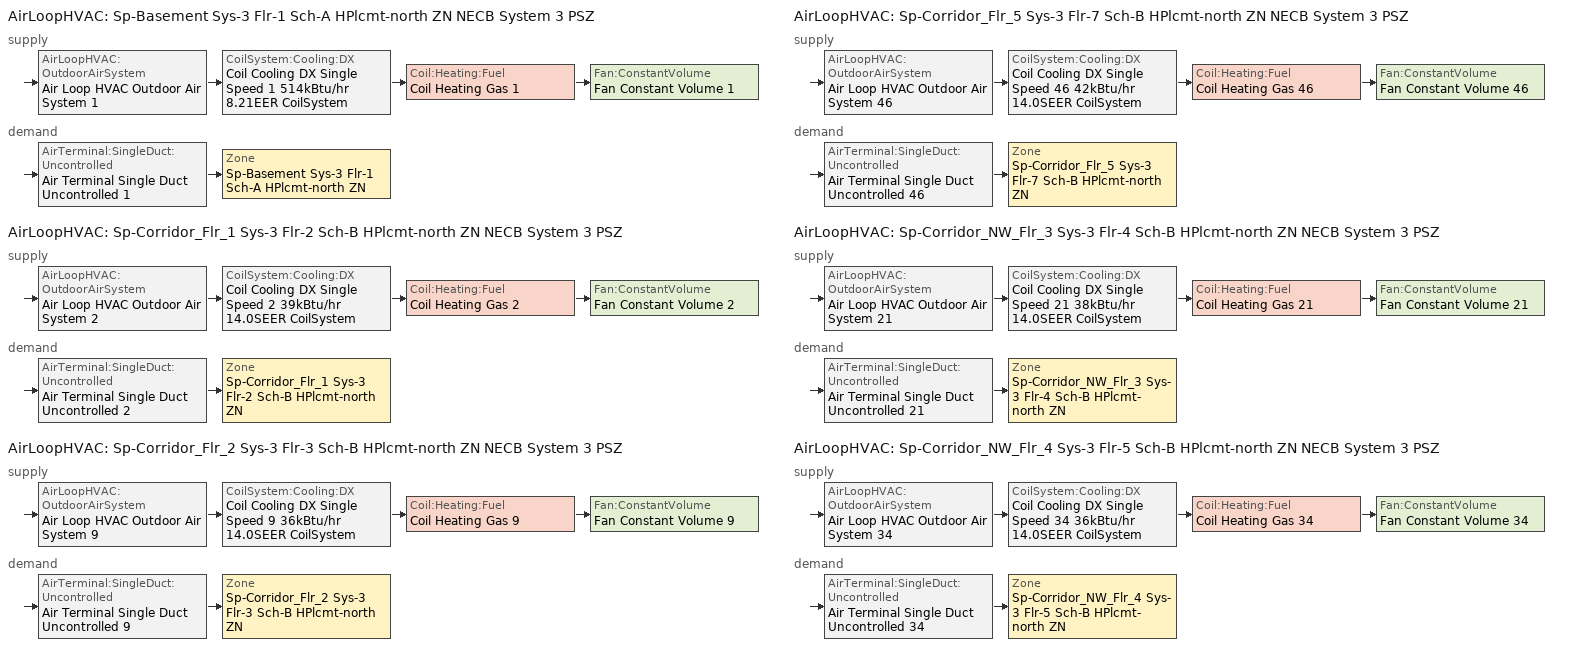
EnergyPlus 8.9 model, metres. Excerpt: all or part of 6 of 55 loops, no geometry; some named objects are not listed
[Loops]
AirLoopHVAC 'Sp-Basement Sys-3 Flr-1 Sch-A HPlcmt-north ZN NECB System 3 PSZ'
 supply: AirLoopHVAC:OutdoorAirSystem 'Air Loop HVAC Outdoor Air System 1' > CoilSystem:Cooling:DX 'Coil Cooling DX Single Speed 1 514kBtu/hr 8.21EER CoilSystem' > Coil:Heating:Fuel 'Coil Heating Gas 1' > Fan:ConstantVolume 'Fan Constant Volume 1'
 demand: AirTerminal:SingleDuct:Uncontrolled 'Air Terminal Single Duct Uncontrolled 1' > Zone 'Sp-Basement Sys-3 Flr-1 Sch-A HPlcmt-north ZN'
AirLoopHVAC 'Sp-Corridor_Flr_1 Sys-3 Flr-2 Sch-B HPlcmt-north ZN NECB System 3 PSZ'
 supply: AirLoopHVAC:OutdoorAirSystem 'Air Loop HVAC Outdoor Air System 2' > CoilSystem:Cooling:DX 'Coil Cooling DX Single Speed 2 39kBtu/hr 14.0SEER CoilSystem' > Coil:Heating:Fuel 'Coil Heating Gas 2' > Fan:ConstantVolume 'Fan Constant Volume 2'
 demand: AirTerminal:SingleDuct:Uncontrolled 'Air Terminal Single Duct Uncontrolled 2' > Zone 'Sp-Corridor_Flr_1 Sys-3 Flr-2 Sch-B HPlcmt-north ZN'
AirLoopHVAC 'Sp-Corridor_Flr_2 Sys-3 Flr-3 Sch-B HPlcmt-north ZN NECB System 3 PSZ'
 supply: AirLoopHVAC:OutdoorAirSystem 'Air Loop HVAC Outdoor Air System 9' > CoilSystem:Cooling:DX 'Coil Cooling DX Single Speed 9 36kBtu/hr 14.0SEER CoilSystem' > Coil:Heating:Fuel 'Coil Heating Gas 9' > Fan:ConstantVolume 'Fan Constant Volume 9'
 demand: AirTerminal:SingleDuct:Uncontrolled 'Air Terminal Single Duct Uncontrolled 9' > Zone 'Sp-Corridor_Flr_2 Sys-3 Flr-3 Sch-B HPlcmt-north ZN'
AirLoopHVAC 'Sp-Corridor_Flr_5 Sys-3 Flr-7 Sch-B HPlcmt-north ZN NECB System 3 PSZ'
 supply: AirLoopHVAC:OutdoorAirSystem 'Air Loop HVAC Outdoor Air System 46' > CoilSystem:Cooling:DX 'Coil Cooling DX Single Speed 46 42kBtu/hr 14.0SEER CoilSystem' > Coil:Heating:Fuel 'Coil Heating Gas 46' > Fan:ConstantVolume 'Fan Constant Volume 46'
 demand: AirTerminal:SingleDuct:Uncontrolled 'Air Terminal Single Duct Uncontrolled 46' > Zone 'Sp-Corridor_Flr_5 Sys-3 Flr-7 Sch-B HPlcmt-north ZN'
AirLoopHVAC 'Sp-Corridor_NW_Flr_3 Sys-3 Flr-4 Sch-B HPlcmt-north ZN NECB System 3 PSZ'
 supply: AirLoopHVAC:OutdoorAirSystem 'Air Loop HVAC Outdoor Air System 21' > CoilSystem:Cooling:DX 'Coil Cooling DX Single Speed 21 38kBtu/hr 14.0SEER CoilSystem' > Coil:Heating:Fuel 'Coil Heating Gas 21' > Fan:ConstantVolume 'Fan Constant Volume 21'
 demand: AirTerminal:SingleDuct:Uncontrolled 'Air Terminal Single Duct Uncontrolled 21' > Zone 'Sp-Corridor_NW_Flr_3 Sys-3 Flr-4 Sch-B HPlcmt-north ZN'
AirLoopHVAC 'Sp-Corridor_NW_Flr_4 Sys-3 Flr-5 Sch-B HPlcmt-north ZN NECB System 3 PSZ'
 supply: AirLoopHVAC:OutdoorAirSystem 'Air Loop HVAC Outdoor Air System 34' > CoilSystem:Cooling:DX 'Coil Cooling DX Single Speed 34 36kBtu/hr 14.0SEER CoilSystem' > Coil:Heating:Fuel 'Coil Heating Gas 34' > Fan:ConstantVolume 'Fan Constant Volume 34'
 demand: AirTerminal:SingleDuct:Uncontrolled 'Air Terminal Single Duct Uncontrolled 34' > Zone 'Sp-Corridor_NW_Flr_4 Sys-3 Flr-5 Sch-B HPlcmt-north ZN'
[ZoneControl:Thermostat] Control Object Type 1=ThermostatSetpoint:DualSetpoint
Name | Zone or ZoneList | Control Type Schedule | Control Name 1
Sp-Basement Sys-3 Flr-1 Sch-A HPlcmt-north ZN Thermostat | Sp-Basement Sys-3 Flr-1 Sch-A HPlcmt-north ZN | Sp-Basement Sys-3 Flr-1 Sch-A HPlcmt-north ZN Thermostat Schedule | Space Function Laboratory - other Thermostat 4
Sp-Corridor_Flr_1 Sys-3 Flr-2 Sch-B HPlcmt-north ZN Thermostat | Sp-Corridor_Flr_1 Sys-3 Flr-2 Sch-B HPlcmt-north ZN | Sp-Corridor_Flr_1 Sys-3 Flr-2 Sch-B HPlcmt-north ZN Thermostat Schedule | Space Function Corridor/Transition area - hospital-sch-B Thermostat 8
Sp-Corridor_Flr_2 Sys-3 Flr-3 Sch-B HPlcmt-north ZN Thermostat | Sp-Corridor_Flr_2 Sys-3 Flr-3 Sch-B HPlcmt-north ZN | Sp-Corridor_Flr_2 Sys-3 Flr-3 Sch-B HPlcmt-north ZN Thermostat Schedule | Space Function Corridor/Transition area - hospital-sch-B Thermostat 9
Sp-Corridor_Flr_5 Sys-3 Flr-7 Sch-B HPlcmt-north ZN Thermostat | Sp-Corridor_Flr_5 Sys-3 Flr-7 Sch-B HPlcmt-north ZN | Sp-Corridor_Flr_5 Sys-3 Flr-7 Sch-B HPlcmt-north ZN Thermostat Schedule | Space Function Corridor/Transition area - hospital-sch-B Thermostat 14
Sp-Corridor_NW_Flr_3 Sys-3 Flr-4 Sch-B HPlcmt-north ZN Thermostat | Sp-Corridor_NW_Flr_3 Sys-3 Flr-4 Sch-B HPlcmt-north ZN | Sp-Corridor_NW_Flr_3 Sys-3 Flr-4 Sch-B HPlcmt-north ZN Thermostat Schedule | Space Function Corridor/Transition area - hospital-sch-B Thermostat 10
Sp-Corridor_NW_Flr_4 Sys-3 Flr-5 Sch-B HPlcmt-north ZN Thermostat | Sp-Corridor_NW_Flr_4 Sys-3 Flr-5 Sch-B HPlcmt-north ZN | Sp-Corridor_NW_Flr_4 Sys-3 Flr-5 Sch-B HPlcmt-north ZN Thermostat Schedule | Space Function Corridor/Transition area - hospital-sch-B Thermostat 12
[ThermostatSetpoint:DualSetpoint]
Name | Heating Setpoint Temperature Schedule | Cooling Setpoint Temperature Schedule
Space Function Laboratory - other Thermostat 4 | NECB-A-Thermostat Setpoint-Heating | NECB-A-Thermostat Setpoint-Cooling
Space Function Corridor/Transition area - hospital-sch-B Thermostat 8; Space Function Corridor/Transition area - hospital-sch-B Thermostat 9; Space Function Corridor/Transition area - hospital-sch-B Thermostat 14; Space Function Corridor/Transition area - hospital-sch-B Thermostat 10; Space Function Corridor/Transition area - hospital-sch-B Thermostat 12 | NECB-B-Thermostat Setpoint-Heating | NECB-B-Thermostat Setpoint-Cooling
[AirTerminal:SingleDuct:Uncontrolled] Availability Schedule=Always On Discrete; Maximum Air Flow Rate {m3/s}=AutoSize
Air Terminal Single Duct Uncontrolled 1; Air Terminal Single Duct Uncontrolled 2; Air Terminal Single Duct Uncontrolled 9; Air Terminal Single Duct Uncontrolled 46; Air Terminal Single Duct Uncontrolled 21; Air Terminal Single Duct Uncontrolled 34
[Zone equipment]
Sp-Basement Sys-3 Flr-1 Sch-A HPlcmt-north ZN: Air Terminal Single Duct Uncontrolled 1, Zone HVAC Baseboard Convective Water 1
Sp-Corridor_Flr_1 Sys-3 Flr-2 Sch-B HPlcmt-north ZN: Air Terminal Single Duct Uncontrolled 2, Zone HVAC Baseboard Convective Water 2
Sp-Corridor_Flr_2 Sys-3 Flr-3 Sch-B HPlcmt-north ZN: Air Terminal Single Duct Uncontrolled 9, Zone HVAC Baseboard Convective Water 9
Sp-Corridor_Flr_5 Sys-3 Flr-7 Sch-B HPlcmt-north ZN: Air Terminal Single Duct Uncontrolled 46, Zone HVAC Baseboard Convective Water 46
Sp-Corridor_NW_Flr_3 Sys-3 Flr-4 Sch-B HPlcmt-north ZN: Air Terminal Single Duct Uncontrolled 21, Zone HVAC Baseboard Convective Water 21
Sp-Corridor_NW_Flr_4 Sys-3 Flr-5 Sch-B HPlcmt-north ZN: Air Terminal Single Duct Uncontrolled 34, Zone HVAC Baseboard Convective Water 34
[Sizing:Zone] Zone Cooling Design Supply Air Temperature Input Method=SupplyAirTemperature; Zone Cooling Design Supply Air Temperature {C}=13; Zone Cooling Design Supply Air Temperature Difference {deltaC}=11.11; Zone Heating Design Supply Air Temperature Input Method=SupplyAirTemperature; Zone Heating Design Supply Air Temperature {C}=43; Zone Heating Design Supply Air Temperature Difference {deltaC}=11.11; Zone Cooling Design Supply Air Humidity Ratio {kgWater/kgDryAir}=0.0085; Zone Heating Design Supply Air Humidity Ratio {kgWater/kgDryAir}=0.008; Zone Heating Sizing Factor=1.3; Zone Cooling Sizing Factor=1.1; Cooling Design Air Flow Method=DesignDay; Cooling Design Air Flow Rate {m3/s}=0; Cooling Minimum Air Flow per Zone Floor Area {m3/s-m2}=0.000762; Cooling Minimum Air Flow {m3/s}=0; Cooling Minimum Air Flow Fraction=0; Heating Design Air Flow Method=DesignDay; Heating Design Air Flow Rate {m3/s}=0; Heating Maximum Air Flow per Zone Floor Area {m3/s-m2}=0.002032; Heating Maximum Air Flow {m3/s}=0.141576; Heating Maximum Air Flow Fraction=0.3; Account for Dedicated Outdoor Air System=No
Name | Design Specification Outdoor Air Object | Design Specification Zone Air Distribution Object
Sp-Basement Sys-3 Flr-1 Sch-A HPlcmt-north ZN | Space Function Laboratory - other Ventilation | Sp-Basement Sys-3 Flr-1 Sch-A HPlcmt-north ZN Design Spec Zone Air Dist
Sp-Corridor_Flr_1 Sys-3 Flr-2 Sch-B HPlcmt-north ZN | Space Function Corridor/Transition area - hospital-sch-B Ventilation | Sp-Corridor_Flr_1 Sys-3 Flr-2 Sch-B HPlcmt-north ZN Design Spec Zone Air Dist
Sp-Corridor_Flr_2 Sys-3 Flr-3 Sch-B HPlcmt-north ZN | Space Function Corridor/Transition area - hospital-sch-B Ventilation | Sp-Corridor_Flr_2 Sys-3 Flr-3 Sch-B HPlcmt-north ZN Design Spec Zone Air Dist
Sp-Corridor_Flr_5 Sys-3 Flr-7 Sch-B HPlcmt-north ZN | Space Function Corridor/Transition area - hospital-sch-B Ventilation | Sp-Corridor_Flr_5 Sys-3 Flr-7 Sch-B HPlcmt-north ZN Design Spec Zone Air Dist
Sp-Corridor_NW_Flr_3 Sys-3 Flr-4 Sch-B HPlcmt-north ZN | Space Function Corridor/Transition area - hospital-sch-B Ventilation | Sp-Corridor_NW_Flr_3 Sys-3 Flr-4 Sch-B HPlcmt-north ZN Design Spec Zone Air Dist
Sp-Corridor_NW_Flr_4 Sys-3 Flr-5 Sch-B HPlcmt-north ZN | Space Function Corridor/Transition area - hospital-sch-B Ventilation | Sp-Corridor_NW_Flr_4 Sys-3 Flr-5 Sch-B HPlcmt-north ZN Design Spec Zone Air Dist
[DesignSpecification:ZoneAirDistribution] Zone Air Distribution Effectiveness in Cooling Mode=1; Zone Air Distribution Effectiveness in Heating Mode=1
Sp-Basement Sys-3 Flr-1 Sch-A HPlcmt-north ZN Design Spec Zone Air Dist; Sp-Corridor_Flr_1 Sys-3 Flr-2 Sch-B HPlcmt-north ZN Design Spec Zone Air Dist; Sp-Corridor_Flr_2 Sys-3 Flr-3 Sch-B HPlcmt-north ZN Design Spec Zone Air Dist; Sp-Corridor_Flr_5 Sys-3 Flr-7 Sch-B HPlcmt-north ZN Design Spec Zone Air Dist; Sp-Corridor_NW_Flr_3 Sys-3 Flr-4 Sch-B HPlcmt-north ZN Design Spec Zone Air Dist; Sp-Corridor_NW_Flr_4 Sys-3 Flr-5 Sch-B HPlcmt-north ZN Design Spec Zone Air Dist
[Controller:MechanicalVentilation] Demand Controlled Ventilation=No; System Outdoor Air Method=ZoneSum
Name | Availability Schedule | Zone Name 1 | Design Specification Outdoor Air Object Name 1 | Design Specification Zone Air Distribution Object Name 1
Controller Mechanical Ventilation 1 | Sp-Basement Sys-3 Flr-1 Sch-A HPlcmt-north ZN NECB System 3 PSZ Occ Sch | Sp-Basement Sys-3 Flr-1 Sch-A HPlcmt-north ZN | Space Function Laboratory - other Ventilation | Sp-Basement Sys-3 Flr-1 Sch-A HPlcmt-north ZN Design Spec Zone Air Dist
Controller Mechanical Ventilation 2 | Sp-Corridor_Flr_1 Sys-3 Flr-2 Sch-B HPlcmt-north ZN NECB System 3 PSZ Occ Sch | Sp-Corridor_Flr_1 Sys-3 Flr-2 Sch-B HPlcmt-north ZN | Space Function Corridor/Transition area - hospital-sch-B Ventilation | Sp-Corridor_Flr_1 Sys-3 Flr-2 Sch-B HPlcmt-north ZN Design Spec Zone Air Dist
Controller Mechanical Ventilation 9 | Sp-Corridor_Flr_2 Sys-3 Flr-3 Sch-B HPlcmt-north ZN NECB System 3 PSZ Occ Sch | Sp-Corridor_Flr_2 Sys-3 Flr-3 Sch-B HPlcmt-north ZN | Space Function Corridor/Transition area - hospital-sch-B Ventilation | Sp-Corridor_Flr_2 Sys-3 Flr-3 Sch-B HPlcmt-north ZN Design Spec Zone Air Dist
Controller Mechanical Ventilation 46 | Sp-Corridor_Flr_5 Sys-3 Flr-7 Sch-B HPlcmt-north ZN NECB System 3 PSZ Occ Sch | Sp-Corridor_Flr_5 Sys-3 Flr-7 Sch-B HPlcmt-north ZN | Space Function Corridor/Transition area - hospital-sch-B Ventilation | Sp-Corridor_Flr_5 Sys-3 Flr-7 Sch-B HPlcmt-north ZN Design Spec Zone Air Dist
Controller Mechanical Ventilation 21 | Sp-Corridor_NW_Flr_3 Sys-3 Flr-4 Sch-B HPlcmt-north ZN NECB System 3 PSZ Occ Sch | Sp-Corridor_NW_Flr_3 Sys-3 Flr-4 Sch-B HPlcmt-north ZN | Space Function Corridor/Transition area - hospital-sch-B Ventilation | Sp-Corridor_NW_Flr_3 Sys-3 Flr-4 Sch-B HPlcmt-north ZN Design Spec Zone Air Dist
Controller Mechanical Ventilation 34 | Sp-Corridor_NW_Flr_4 Sys-3 Flr-5 Sch-B HPlcmt-north ZN NECB System 3 PSZ Occ Sch | Sp-Corridor_NW_Flr_4 Sys-3 Flr-5 Sch-B HPlcmt-north ZN | Space Function Corridor/Transition area - hospital-sch-B Ventilation | Sp-Corridor_NW_Flr_4 Sys-3 Flr-5 Sch-B HPlcmt-north ZN Design Spec Zone Air Dist
[DesignSpecification:OutdoorAir] Outdoor Air Method=Sum; Outdoor Air Flow per Person {m3/s-person}=0; Outdoor Air Flow per Zone {m3/s}=0; Outdoor Air Flow Air Changes per Hour {1/hr}=0
Name | Outdoor Air Flow per Zone Floor Area {m3/s-m2}
Space Function Laboratory - other Ventilation | 0.0021844
Space Function Corridor/Transition area - hospital-sch-B Ventilation | 0.0003048
[AirLoopHVAC] Design Supply Air Flow Rate {m3/s}=AutoSize
Sp-Basement Sys-3 Flr-1 Sch-A HPlcmt-north ZN NECB System 3 PSZ; Sp-Corridor_Flr_1 Sys-3 Flr-2 Sch-B HPlcmt-north ZN NECB System 3 PSZ; Sp-Corridor_Flr_2 Sys-3 Flr-3 Sch-B HPlcmt-north ZN NECB System 3 PSZ; Sp-Corridor_Flr_5 Sys-3 Flr-7 Sch-B HPlcmt-north ZN NECB System 3 PSZ; Sp-Corridor_NW_Flr_3 Sys-3 Flr-4 Sch-B HPlcmt-north ZN NECB System 3 PSZ; Sp-Corridor_NW_Flr_4 Sys-3 Flr-5 Sch-B HPlcmt-north ZN NECB System 3 PSZ
[Sizing:System] Type of Load to Size On=Sensible; Design Outdoor Air Flow Rate {m3/s}=Autosize; Central Heating Maximum System Air Flow Ratio=1; Preheat Design Temperature {C}=7; Preheat Design Humidity Ratio {kgWater/kgDryAir}=0.008; Precool Design Temperature {C}=13; Precool Design Humidity Ratio {kgWater/kgDryAir}=0.008; Central Cooling Design Supply Air Temperature {C}=13; Central Heating Design Supply Air Temperature {C}=43; Type of Zone Sum to Use=NonCoincident; 100% Outdoor Air in Cooling=No; 100% Outdoor Air in Heating=No; Central Cooling Design Supply Air Humidity Ratio {kgWater/kgDryAir}=0.0085; Central Heating Design Supply Air Humidity Ratio {kgWater/kgDryAir}=0.008; Cooling Supply Air Flow Rate Method=DesignDay; Cooling Supply Air Flow Rate {m3/s}=0; Cooling Supply Air Flow Rate Per Floor Area {m3/s-m2}=0.00996765; Cooling Fraction of Autosized Cooling Supply Air Flow Rate=1; Cooling Supply Air Flow Rate Per Unit Cooling Capacity {m3/s-W}=3.94755e-05; Heating Supply Air Flow Rate Method=DesignDay; Heating Supply Air Flow Rate {m3/s}=0; Heating Supply Air Flow Rate Per Floor Area {m3/s-m2}=0.00996765; Heating Fraction of Autosized Heating Supply Air Flow Rate=1; Heating Fraction of Autosized Cooling Supply Air Flow Rate=1; Heating Supply Air Flow Rate Per Unit Heating Capacity {m3/s-W}=3.15882e-05; System Outdoor Air Method=ZoneSum; Zone Maximum Outdoor Air Fraction=1; Cooling Design Capacity Method=CoolingDesignCapacity; Cooling Design Capacity {W}=Autosize; Cooling Design Capacity Per Floor Area {W/m2}=234.7; Fraction of Autosized Cooling Design Capacity=1; Heating Design Capacity Method=HeatingDesignCapacity; Heating Design Capacity {W}=Autosize; Heating Design Capacity Per Floor Area {W/m2}=157; Fraction of Autosized Heating Design Capacity=1; Central Cooling Capacity Control Method=OnOff
Sp-Basement Sys-3 Flr-1 Sch-A HPlcmt-north ZN NECB System 3 PSZ; Sp-Corridor_Flr_1 Sys-3 Flr-2 Sch-B HPlcmt-north ZN NECB System 3 PSZ; Sp-Corridor_Flr_2 Sys-3 Flr-3 Sch-B HPlcmt-north ZN NECB System 3 PSZ; Sp-Corridor_Flr_5 Sys-3 Flr-7 Sch-B HPlcmt-north ZN NECB System 3 PSZ; Sp-Corridor_NW_Flr_3 Sys-3 Flr-4 Sch-B HPlcmt-north ZN NECB System 3 PSZ; Sp-Corridor_NW_Flr_4 Sys-3 Flr-5 Sch-B HPlcmt-north ZN NECB System 3 PSZ
[Controller:OutdoorAir] Minimum Outdoor Air Flow Rate {m3/s}=Autosize; Maximum Outdoor Air Flow Rate {m3/s}=Autosize; Economizer Control Action Type=ModulateFlow; Lockout Type=NoLockout; Minimum Limit Type=FixedMinimum; High Humidity Control=No; Control High Indoor Humidity Based on Outdoor Humidity Ratio=Yes
Name | Economizer Control Type | Minimum Outdoor Air Schedule | Mechanical Ventilation Controller | Heat Recovery Bypass Control Type | Economizer Maximum Limit Dry-Bulb Temperature {C} | Economizer Maximum Limit Enthalpy {J/kg} | Economizer Minimum Limit Dry-Bulb Temperature {C}
Controller Outdoor Air 1 | DifferentialEnthalpy | Sp-Basement Sys-3 Flr-1 Sch-A HPlcmt-north ZN NECB System 3 PSZ Occ Sch | Controller Mechanical Ventilation 1 | BypassWhenOAFlowGreaterThanMinimum
Controller Outdoor Air 2 | NoEconomizer | Sp-Corridor_Flr_1 Sys-3 Flr-2 Sch-B HPlcmt-north ZN NECB System 3 PSZ Occ Sch | Controller Mechanical Ventilation 2 | BypassWhenWithinEconomizerLimits | 28 | 64000 | -100
Controller Outdoor Air 9 | NoEconomizer | Sp-Corridor_Flr_2 Sys-3 Flr-3 Sch-B HPlcmt-north ZN NECB System 3 PSZ Occ Sch | Controller Mechanical Ventilation 9 | BypassWhenWithinEconomizerLimits | 28 | 64000 | -100
Controller Outdoor Air 46 | NoEconomizer | Sp-Corridor_Flr_5 Sys-3 Flr-7 Sch-B HPlcmt-north ZN NECB System 3 PSZ Occ Sch | Controller Mechanical Ventilation 46 | BypassWhenWithinEconomizerLimits | 28 | 64000 | -100
Controller Outdoor Air 21 | NoEconomizer | Sp-Corridor_NW_Flr_3 Sys-3 Flr-4 Sch-B HPlcmt-north ZN NECB System 3 PSZ Occ Sch | Controller Mechanical Ventilation 21 | BypassWhenWithinEconomizerLimits | 28 | 64000 | -100
Controller Outdoor Air 34 | NoEconomizer | Sp-Corridor_NW_Flr_4 Sys-3 Flr-5 Sch-B HPlcmt-north ZN NECB System 3 PSZ Occ Sch | Controller Mechanical Ventilation 34 | BypassWhenWithinEconomizerLimits | 28 | 64000 | -100
[HeatExchanger:AirToAir:SensibleAndLatent]
Sp-Basement Sys-3 Flr-1 Sch-A HPlcmt-north ZN NECB System 3 PSZ ERV: Availability Schedule=Always On Discrete; Nominal Supply Air Flow Rate {m3/s}=Autosize; Sensible Effectiveness at 100% Heating Air Flow=0.5; Latent Effectiveness at 100% Heating Air Flow=0.5; Sensible Effectiveness at 75% Heating Air Flow=0.5; Latent Effectiveness at 75% Heating Air Flow=0.5; Sensible Effectiveness at 100% Cooling Air Flow=0.5; Latent Effectiveness at 100% Cooling Air Flow=0.5; Sensible Effectiveness at 75% Cooling Air Flow=0.5; Latent Effectiveness at 75% Cooling Air Flow=0.5; Nominal Electric Power {W}=5910.71; Supply Air Outlet Temperature Control=Yes; Heat Exchanger Type=Rotary; Frost Control Type=ExhaustOnly; Threshold Temperature {C}=-23.3; Initial Defrost Time Fraction=0.167; Rate of Defrost Time Fraction Increase {1/K}=1.44; Economizer Lockout=Yes
[SetpointManager:OutdoorAirPretreat]
Setpoint Manager Outdoor Air Pretreat 1: Control Variable=Temperature; Minimum Setpoint Temperature {C}=-99; Maximum Setpoint Temperature {C}=99; Minimum Setpoint Humidity Ratio {kgWater/kgDryAir}=1e-05; Maximum Setpoint Humidity Ratio {kgWater/kgDryAir}=1
[SetpointManager:MixedAir] Control Variable=Temperature
Node 78 OS Default SPM; Node 77 OS Default SPM; Node 76 OS Default SPM; Node 90 OS Default SPM; Node 89 OS Default SPM; Node 88 OS Default SPM; Node 181 OS Default SPM; Node 180 OS Default SPM; Node 179 OS Default SPM; Node 662 OS Default SPM; Node 661 OS Default SPM; Node 660 OS Default SPM; Node 337 OS Default SPM; Node 336 OS Default SPM; Node 335 OS Default SPM; Node 506 OS Default SPM; Node 505 OS Default SPM; Node 504 OS Default SPM
[CoilSystem:Cooling:DX] Availability Schedule=Always On Discrete
Name | Cooling Coil
Coil Cooling DX Single Speed 1 514kBtu/hr 8.21EER CoilSystem | Coil Cooling DX Single Speed 1 514kBtu/hr 8.21EER
Coil Cooling DX Single Speed 2 39kBtu/hr 14.0SEER CoilSystem | Coil Cooling DX Single Speed 2 39kBtu/hr 14.0SEER
Coil Cooling DX Single Speed 9 36kBtu/hr 14.0SEER CoilSystem | Coil Cooling DX Single Speed 9 36kBtu/hr 14.0SEER
Coil Cooling DX Single Speed 46 42kBtu/hr 14.0SEER CoilSystem | Coil Cooling DX Single Speed 46 42kBtu/hr 14.0SEER
Coil Cooling DX Single Speed 21 38kBtu/hr 14.0SEER CoilSystem | Coil Cooling DX Single Speed 21 38kBtu/hr 14.0SEER
Coil Cooling DX Single Speed 34 36kBtu/hr 14.0SEER CoilSystem | Coil Cooling DX Single Speed 34 36kBtu/hr 14.0SEER
[Coil:Cooling:DX:SingleSpeed] Availability Schedule=Always On Discrete; Gross Rated Total Cooling Capacity {W}=Autosize; Gross Rated Sensible Heat Ratio=Autosize; Rated Air Flow Rate {m3/s}=Autosize; Rated Evaporator Fan Power Per Volume Flow Rate {W/(m3/s)}=773.3; Total Cooling Capacity Function of Temperature Curve=DXCOOL-NECB2011-REF-CAPFT; Total Cooling Capacity Function of Flow Fraction Curve=DXCOOL-NECB2011-REF-CAPFFLOW; Energy Input Ratio Function of Temperature Curve=DXCOOL-NECB2011-REF-COOLEIRFT; Energy Input Ratio Function of Flow Fraction Curve=DXCOOL-NECB2011-REF-COOLEIRFFLOW; Part Load Fraction Correlation Curve=DXCOOL-NECB2011-REF-COOLPLFFPLR; Condenser Type=AirCooled; Evaporative Condenser Effectiveness=0; Evaporative Condenser Air Flow Rate {m3/s}=Autosize; Evaporative Condenser Pump Rated Power Consumption {W}=Autosize; Crankcase Heater Capacity {W}=0; Maximum Outdoor Dry-Bulb Temperature for Crankcase Heater Operation {C}=0; Basin Heater Capacity {W/K}=0; Basin Heater Setpoint Temperature {C}=10
Name | Gross Rated Cooling COP {W/W}
Coil Cooling DX Single Speed 1 514kBtu/hr 8.21EER | 3.10599
Coil Cooling DX Single Speed 2 39kBtu/hr 14.0SEER; Coil Cooling DX Single Speed 9 36kBtu/hr 14.0SEER; Coil Cooling DX Single Speed 46 42kBtu/hr 14.0SEER; Coil Cooling DX Single Speed 21 38kBtu/hr 14.0SEER; Coil Cooling DX Single Speed 34 36kBtu/hr 14.0SEER | 3.8248
[Coil:Heating:Fuel] Availability Schedule=Always On Discrete; Fuel Type=NaturalGas; Burner Efficiency=0.8; Nominal Capacity {W}=AutoSize; Parasitic Electric Load {W}=0; Parasitic Fuel Load {W}=0
Coil Heating Gas 1; Coil Heating Gas 2; Coil Heating Gas 9; Coil Heating Gas 46; Coil Heating Gas 21; Coil Heating Gas 34
[Fan:ConstantVolume] Fan Total Efficiency=0.39975; Pressure Rise {Pa}=640; Maximum Flow Rate {m3/s}=AutoSize; Motor Efficiency=0.615; Motor In Airstream Fraction=1
Name | Availability Schedule
Fan Constant Volume 1 | Sp-Basement Sys-3 Flr-1 Sch-A HPlcmt-north ZN NECB System 3 PSZ Occ Sch
Fan Constant Volume 2 | Sp-Corridor_Flr_1 Sys-3 Flr-2 Sch-B HPlcmt-north ZN NECB System 3 PSZ Occ Sch
Fan Constant Volume 9 | Sp-Corridor_Flr_2 Sys-3 Flr-3 Sch-B HPlcmt-north ZN NECB System 3 PSZ Occ Sch
Fan Constant Volume 46 | Sp-Corridor_Flr_5 Sys-3 Flr-7 Sch-B HPlcmt-north ZN NECB System 3 PSZ Occ Sch
Fan Constant Volume 21 | Sp-Corridor_NW_Flr_3 Sys-3 Flr-4 Sch-B HPlcmt-north ZN NECB System 3 PSZ Occ Sch
Fan Constant Volume 34 | Sp-Corridor_NW_Flr_4 Sys-3 Flr-5 Sch-B HPlcmt-north ZN NECB System 3 PSZ Occ Sch
[SetpointManager:SingleZone:Reheat] Control Variable=Temperature; Minimum Supply Air Temperature {C}=13; Maximum Supply Air Temperature {C}=43
Name | Control Zone
Setpoint Manager Single Zone Reheat 1 | Sp-Basement Sys-3 Flr-1 Sch-A HPlcmt-north ZN
Setpoint Manager Single Zone Reheat 2 | Sp-Corridor_Flr_1 Sys-3 Flr-2 Sch-B HPlcmt-north ZN
Setpoint Manager Single Zone Reheat 9 | Sp-Corridor_Flr_2 Sys-3 Flr-3 Sch-B HPlcmt-north ZN
Setpoint Manager Single Zone Reheat 46 | Sp-Corridor_Flr_5 Sys-3 Flr-7 Sch-B HPlcmt-north ZN
Setpoint Manager Single Zone Reheat 21 | Sp-Corridor_NW_Flr_3 Sys-3 Flr-4 Sch-B HPlcmt-north ZN
Setpoint Manager Single Zone Reheat 34 | Sp-Corridor_NW_Flr_4 Sys-3 Flr-5 Sch-B HPlcmt-north ZN
[Schedule:Compact]
Sp-Basement Sys-3 Flr-1 Sch-A HPlcmt-north ZN Thermostat Schedule; Sp-Corridor_Flr_1 Sys-3 Flr-2 Sch-B HPlcmt-north ZN Thermostat Schedule; Sp-Corridor_Flr_2 Sys-3 Flr-3 Sch-B HPlcmt-north ZN Thermostat Schedule; Sp-Corridor_Flr_5 Sys-3 Flr-7 Sch-B HPlcmt-north ZN Thermostat Schedule; Sp-Corridor_NW_Flr_3 Sys-3 Flr-4 Sch-B HPlcmt-north ZN Thermostat Schedule; Sp-Corridor_NW_Flr_4 Sys-3 Flr-5 Sch-B HPlcmt-north ZN Thermostat Schedule: Through: 12/31, For: AllDays, Until: 24:00, 4
[Schedule:Day:Interval]
NECB-A-Thermostat Setpoint-Heating Sun|Hol Day; NECB-A-Thermostat Setpoint-Heating Sat Day: No, 24:00, 18
NECB-A-Thermostat Setpoint-Heating Default|Wkdy Day; NECB-A-Thermostat Setpoint-Heating Default: No, 06:00, 18, 07:00, 20, 21:00, 22, 24:00, 18
NECB-A-Thermostat Setpoint-Cooling Sun|Hol Day; NECB-A-Thermostat Setpoint-Cooling Sat Day: No, 24:00, 35
NECB-A-Thermostat Setpoint-Cooling Default|Wkdy Day; NECB-A-Thermostat Setpoint-Cooling Default: No, 06:00, 35, 21:00, 24, 24:00, 35
Sp-Basement Sys-3 Flr-1 Sch-A HPlcmt-north ZN NECB System 3 PSZ Occ Sch Sunday; Sp-Basement Sys-3 Flr-1 Sch-A HPlcmt-north ZN NECB System 3 PSZ Occ Sch Saturday: No, 24:00, 0
Sp-Basement Sys-3 Flr-1 Sch-A HPlcmt-north ZN NECB System 3 PSZ Occ Sch Monday; Sp-Basement Sys-3 Flr-1 Sch-A HPlcmt-north ZN NECB System 3 PSZ Occ Sch Tuesday; Sp-Basement Sys-3 Flr-1 Sch-A HPlcmt-north ZN NECB System 3 PSZ Occ Sch Wednesday; Sp-Basement Sys-3 Flr-1 Sch-A HPlcmt-north ZN NECB System 3 PSZ Occ Sch Thursday; Sp-Basement Sys-3 Flr-1 Sch-A HPlcmt-north ZN NECB System 3 PSZ Occ Sch Friday: No, 08:00, 0, 19:00, 1, 24:00, 0
Sp-Basement Sys-3 Flr-1 Sch-A HPlcmt-north ZN NECB System 3 PSZ Occ Sch Default; Sp-Basement Sys-3 Flr-1 Sch-A HPlcmt-north ZN NECB System 3 PSZ Occ Sch Summer Design Day; Sp-Basement Sys-3 Flr-1 Sch-A HPlcmt-north ZN NECB System 3 PSZ Occ Sch Winter Design Day; Sp-Corridor_Flr_1 Sys-3 Flr-2 Sch-B HPlcmt-north ZN NECB System 3 PSZ Occ Sch Default; Sp-Corridor_Flr_1 Sys-3 Flr-2 Sch-B HPlcmt-north ZN NECB System 3 PSZ Occ Sch Summer Design Day; Sp-Corridor_Flr_1 Sys-3 Flr-2 Sch-B HPlcmt-north ZN NECB System 3 PSZ Occ Sch Winter Design Day; Sp-Corridor_Flr_2 Sys-3 Flr-3 Sch-B HPlcmt-north ZN NECB System 3 PSZ Occ Sch Default; Sp-Corridor_Flr_2 Sys-3 Flr-3 Sch-B HPlcmt-north ZN NECB System 3 PSZ Occ Sch Summer Design Day; Sp-Corridor_Flr_2 Sys-3 Flr-3 Sch-B HPlcmt-north ZN NECB System 3 PSZ Occ Sch Winter Design Day; Sp-Corridor_Flr_5 Sys-3 Flr-7 Sch-B HPlcmt-north ZN NECB System 3 PSZ Occ Sch Default; Sp-Corridor_Flr_5 Sys-3 Flr-7 Sch-B HPlcmt-north ZN NECB System 3 PSZ Occ Sch Summer Design Day; Sp-Corridor_Flr_5 Sys-3 Flr-7 Sch-B HPlcmt-north ZN NECB System 3 PSZ Occ Sch Winter Design Day; Sp-Corridor_NW_Flr_3 Sys-3 Flr-4 Sch-B HPlcmt-north ZN NECB System 3 PSZ Occ Sch Default; Sp-Corridor_NW_Flr_3 Sys-3 Flr-4 Sch-B HPlcmt-north ZN NECB System 3 PSZ Occ Sch Summer Design Day; Sp-Corridor_NW_Flr_3 Sys-3 Flr-4 Sch-B HPlcmt-north ZN NECB System 3 PSZ Occ Sch Winter Design Day; Sp-Corridor_NW_Flr_4 Sys-3 Flr-5 Sch-B HPlcmt-north ZN NECB System 3 PSZ Occ Sch Default; Sp-Corridor_NW_Flr_4 Sys-3 Flr-5 Sch-B HPlcmt-north ZN NECB System 3 PSZ Occ Sch Summer Design Day; Sp-Corridor_NW_Flr_4 Sys-3 Flr-5 Sch-B HPlcmt-north ZN NECB System 3 PSZ Occ Sch Winter Design Day: No, 24:00, 1
NECB-B-Thermostat Setpoint-Heating Sun|Hol Day: No, 01:00, 18, 02:00, 22, 09:00, 18, 10:00, 20, 23:00, 22, 24:00, 18
NECB-B-Thermostat Setpoint-Heating Default|Wkdy Day; NECB-B-Thermostat Setpoint-Heating Sat Day; NECB-B-Thermostat Setpoint-Heating Default: No, 02:00, 22, 08:00, 18, 09:00, 20, 24:00, 22
NECB-B-Thermostat Setpoint-Cooling Sun|Hol Day: No, 09:00, 35, 23:00, 24, 24:00, 35
NECB-B-Thermostat Setpoint-Cooling Default|Wkdy Day; NECB-B-Thermostat Setpoint-Cooling Sat Day; NECB-B-Thermostat Setpoint-Cooling Default: No, 01:00, 24, 08:00, 35, 24:00, 24
Sp-Corridor_Flr_1 Sys-3 Flr-2 Sch-B HPlcmt-north ZN NECB System 3 PSZ Occ Sch Sunday; Sp-Corridor_Flr_2 Sys-3 Flr-3 Sch-B HPlcmt-north ZN NECB System 3 PSZ Occ Sch Sunday; Sp-Corridor_Flr_5 Sys-3 Flr-7 Sch-B HPlcmt-north ZN NECB System 3 PSZ Occ Sch Sunday; Sp-Corridor_NW_Flr_3 Sys-3 Flr-4 Sch-B HPlcmt-north ZN NECB System 3 PSZ Occ Sch Sunday; Sp-Corridor_NW_Flr_4 Sys-3 Flr-5 Sch-B HPlcmt-north ZN NECB System 3 PSZ Occ Sch Sunday: No, 01:00, 0, 02:00, 1, 11:00, 0, 23:00, 1, 24:00, 0
Sp-Corridor_Flr_1 Sys-3 Flr-2 Sch-B HPlcmt-north ZN NECB System 3 PSZ Occ Sch Monday; Sp-Corridor_Flr_1 Sys-3 Flr-2 Sch-B HPlcmt-north ZN NECB System 3 PSZ Occ Sch Tuesday; Sp-Corridor_Flr_1 Sys-3 Flr-2 Sch-B HPlcmt-north ZN NECB System 3 PSZ Occ Sch Wednesday; Sp-Corridor_Flr_1 Sys-3 Flr-2 Sch-B HPlcmt-north ZN NECB System 3 PSZ Occ Sch Thursday; Sp-Corridor_Flr_1 Sys-3 Flr-2 Sch-B HPlcmt-north ZN NECB System 3 PSZ Occ Sch Friday; Sp-Corridor_Flr_2 Sys-3 Flr-3 Sch-B HPlcmt-north ZN NECB System 3 PSZ Occ Sch Monday; Sp-Corridor_Flr_2 Sys-3 Flr-3 Sch-B HPlcmt-north ZN NECB System 3 PSZ Occ Sch Tuesday; Sp-Corridor_Flr_2 Sys-3 Flr-3 Sch-B HPlcmt-north ZN NECB System 3 PSZ Occ Sch Wednesday; Sp-Corridor_Flr_2 Sys-3 Flr-3 Sch-B HPlcmt-north ZN NECB System 3 PSZ Occ Sch Thursday; Sp-Corridor_Flr_2 Sys-3 Flr-3 Sch-B HPlcmt-north ZN NECB System 3 PSZ Occ Sch Friday; Sp-Corridor_Flr_5 Sys-3 Flr-7 Sch-B HPlcmt-north ZN NECB System 3 PSZ Occ Sch Monday; Sp-Corridor_Flr_5 Sys-3 Flr-7 Sch-B HPlcmt-north ZN NECB System 3 PSZ Occ Sch Tuesday; Sp-Corridor_Flr_5 Sys-3 Flr-7 Sch-B HPlcmt-north ZN NECB System 3 PSZ Occ Sch Wednesday; Sp-Corridor_Flr_5 Sys-3 Flr-7 Sch-B HPlcmt-north ZN NECB System 3 PSZ Occ Sch Thursday; Sp-Corridor_Flr_5 Sys-3 Flr-7 Sch-B HPlcmt-north ZN NECB System 3 PSZ Occ Sch Friday; Sp-Corridor_NW_Flr_3 Sys-3 Flr-4 Sch-B HPlcmt-north ZN NECB System 3 PSZ Occ Sch Monday; Sp-Corridor_NW_Flr_3 Sys-3 Flr-4 Sch-B HPlcmt-north ZN NECB System 3 PSZ Occ Sch Tuesday; Sp-Corridor_NW_Flr_3 Sys-3 Flr-4 Sch-B HPlcmt-north ZN NECB System 3 PSZ Occ Sch Wednesday; Sp-Corridor_NW_Flr_3 Sys-3 Flr-4 Sch-B HPlcmt-north ZN NECB System 3 PSZ Occ Sch Thursday; Sp-Corridor_NW_Flr_3 Sys-3 Flr-4 Sch-B HPlcmt-north ZN NECB System 3 PSZ Occ Sch Friday; Sp-Corridor_NW_Flr_4 Sys-3 Flr-5 Sch-B HPlcmt-north ZN NECB System 3 PSZ Occ Sch Monday; Sp-Corridor_NW_Flr_4 Sys-3 Flr-5 Sch-B HPlcmt-north ZN NECB System 3 PSZ Occ Sch Tuesday; Sp-Corridor_NW_Flr_4 Sys-3 Flr-5 Sch-B HPlcmt-north ZN NECB System 3 PSZ Occ Sch Wednesday; Sp-Corridor_NW_Flr_4 Sys-3 Flr-5 Sch-B HPlcmt-north ZN NECB System 3 PSZ Occ Sch Thursday; Sp-Corridor_NW_Flr_4 Sys-3 Flr-5 Sch-B HPlcmt-north ZN NECB System 3 PSZ Occ Sch Friday: No, 01:00, 1, 10:00, 0, 24:00, 1
Sp-Corridor_Flr_1 Sys-3 Flr-2 Sch-B HPlcmt-north ZN NECB System 3 PSZ Occ Sch Saturday; Sp-Corridor_Flr_2 Sys-3 Flr-3 Sch-B HPlcmt-north ZN NECB System 3 PSZ Occ Sch Saturday; Sp-Corridor_Flr_5 Sys-3 Flr-7 Sch-B HPlcmt-north ZN NECB System 3 PSZ Occ Sch Saturday; Sp-Corridor_NW_Flr_3 Sys-3 Flr-4 Sch-B HPlcmt-north ZN NECB System 3 PSZ Occ Sch Saturday; Sp-Corridor_NW_Flr_4 Sys-3 Flr-5 Sch-B HPlcmt-north ZN NECB System 3 PSZ Occ Sch Saturday: No, 02:00, 1, 10:00, 0, 24:00, 1
[Schedule:Week:Daily]
NECB-A-Thermostat Setpoint-Heating Week Rule - Jan1-Dec31: NECB-A-Thermostat Setpoint-Heating Sun|Hol Day, NECB-A-Thermostat Setpoint-Heating Default|Wkdy Day, NECB-A-Thermostat Setpoint-Heating Default|Wkdy Day, NECB-A-Thermostat Setpoint-Heating Default|Wkdy Day, NECB-A-Thermostat Setpoint-Heating Default|Wkdy Day, NECB-A-Thermostat Setpoint-Heating Default|Wkdy Day, NECB-A-Thermostat Setpoint-Heating Sat Day, NECB-A-Thermostat Setpoint-Heating Default, NECB-A-Thermostat Setpoint-Heating Default, NECB-A-Thermostat Setpoint-Heating Default, NECB-A-Thermostat Setpoint-Heating Default, NECB-A-Thermostat Setpoint-Heating Default
NECB-A-Thermostat Setpoint-Cooling Week Rule - Jan1-Dec31: NECB-A-Thermostat Setpoint-Cooling Sun|Hol Day, NECB-A-Thermostat Setpoint-Cooling Default|Wkdy Day, NECB-A-Thermostat Setpoint-Cooling Default|Wkdy Day, NECB-A-Thermostat Setpoint-Cooling Default|Wkdy Day, NECB-A-Thermostat Setpoint-Cooling Default|Wkdy Day, NECB-A-Thermostat Setpoint-Cooling Default|Wkdy Day, NECB-A-Thermostat Setpoint-Cooling Sat Day, NECB-A-Thermostat Setpoint-Cooling Default, NECB-A-Thermostat Setpoint-Cooling Default, NECB-A-Thermostat Setpoint-Cooling Default, NECB-A-Thermostat Setpoint-Cooling Default, NECB-A-Thermostat Setpoint-Cooling Default
Sp-Basement Sys-3 Flr-1 Sch-A HPlcmt-north ZN NECB System 3 PSZ Occ Sch Week Rule - Jan1-Dec31: Sp-Basement Sys-3 Flr-1 Sch-A HPlcmt-north ZN NECB System 3 PSZ Occ Sch Sunday, Sp-Basement Sys-3 Flr-1 Sch-A HPlcmt-north ZN NECB System 3 PSZ Occ Sch Monday, Sp-Basement Sys-3 Flr-1 Sch-A HPlcmt-north ZN NECB System 3 PSZ Occ Sch Tuesday, Sp-Basement Sys-3 Flr-1 Sch-A HPlcmt-north ZN NECB System 3 PSZ Occ Sch Wednesday, Sp-Basement Sys-3 Flr-1 Sch-A HPlcmt-north ZN NECB System 3 PSZ Occ Sch Thursday, Sp-Basement Sys-3 Flr-1 Sch-A HPlcmt-north ZN NECB System 3 PSZ Occ Sch Friday, Sp-Basement Sys-3 Flr-1 Sch-A HPlcmt-north ZN NECB System 3 PSZ Occ Sch Saturday, Sp-Basement Sys-3 Flr-1 Sch-A HPlcmt-north ZN NECB System 3 PSZ Occ Sch Default, Sp-Basement Sys-3 Flr-1 Sch-A HPlcmt-north ZN NECB System 3 PSZ Occ Sch Summer Design Day, Sp-Basement Sys-3 Flr-1 Sch-A HPlcmt-north ZN NECB System 3 PSZ Occ Sch Winter Design Day, Sp-Basement Sys-3 Flr-1 Sch-A HPlcmt-north ZN NECB System 3 PSZ Occ Sch Default, Sp-Basement Sys-3 Flr-1 Sch-A HPlcmt-north ZN NECB System 3 PSZ Occ Sch Default
NECB-B-Thermostat Setpoint-Heating Week Rule - Jan1-Dec31: NECB-B-Thermostat Setpoint-Heating Sun|Hol Day, NECB-B-Thermostat Setpoint-Heating Default|Wkdy Day, NECB-B-Thermostat Setpoint-Heating Default|Wkdy Day, NECB-B-Thermostat Setpoint-Heating Default|Wkdy Day, NECB-B-Thermostat Setpoint-Heating Default|Wkdy Day, NECB-B-Thermostat Setpoint-Heating Default|Wkdy Day, NECB-B-Thermostat Setpoint-Heating Sat Day, NECB-B-Thermostat Setpoint-Heating Default, NECB-B-Thermostat Setpoint-Heating Default, NECB-B-Thermostat Setpoint-Heating Default, NECB-B-Thermostat Setpoint-Heating Default, NECB-B-Thermostat Setpoint-Heating Default
NECB-B-Thermostat Setpoint-Cooling Week Rule - Jan1-Dec31: NECB-B-Thermostat Setpoint-Cooling Sun|Hol Day, NECB-B-Thermostat Setpoint-Cooling Default|Wkdy Day, NECB-B-Thermostat Setpoint-Cooling Default|Wkdy Day, NECB-B-Thermostat Setpoint-Cooling Default|Wkdy Day, NECB-B-Thermostat Setpoint-Cooling Default|Wkdy Day, NECB-B-Thermostat Setpoint-Cooling Default|Wkdy Day, NECB-B-Thermostat Setpoint-Cooling Sat Day, NECB-B-Thermostat Setpoint-Cooling Default, NECB-B-Thermostat Setpoint-Cooling Default, NECB-B-Thermostat Setpoint-Cooling Default, NECB-B-Thermostat Setpoint-Cooling Default, NECB-B-Thermostat Setpoint-Cooling Default
Sp-Corridor_Flr_1 Sys-3 Flr-2 Sch-B HPlcmt-north ZN NECB System 3 PSZ Occ Sch Week Rule - Jan1-Dec31: Sp-Corridor_Flr_1 Sys-3 Flr-2 Sch-B HPlcmt-north ZN NECB System 3 PSZ Occ Sch Sunday, Sp-Corridor_Flr_1 Sys-3 Flr-2 Sch-B HPlcmt-north ZN NECB System 3 PSZ Occ Sch Monday, Sp-Corridor_Flr_1 Sys-3 Flr-2 Sch-B HPlcmt-north ZN NECB System 3 PSZ Occ Sch Tuesday, Sp-Corridor_Flr_1 Sys-3 Flr-2 Sch-B HPlcmt-north ZN NECB System 3 PSZ Occ Sch Wednesday, Sp-Corridor_Flr_1 Sys-3 Flr-2 Sch-B HPlcmt-north ZN NECB System 3 PSZ Occ Sch Thursday, Sp-Corridor_Flr_1 Sys-3 Flr-2 Sch-B HPlcmt-north ZN NECB System 3 PSZ Occ Sch Friday, Sp-Corridor_Flr_1 Sys-3 Flr-2 Sch-B HPlcmt-north ZN NECB System 3 PSZ Occ Sch Saturday, Sp-Corridor_Flr_1 Sys-3 Flr-2 Sch-B HPlcmt-north ZN NECB System 3 PSZ Occ Sch Default, Sp-Corridor_Flr_1 Sys-3 Flr-2 Sch-B HPlcmt-north ZN NECB System 3 PSZ Occ Sch Summer Design Day, Sp-Corridor_Flr_1 Sys-3 Flr-2 Sch-B HPlcmt-north ZN NECB System 3 PSZ Occ Sch Winter Design Day, Sp-Corridor_Flr_1 Sys-3 Flr-2 Sch-B HPlcmt-north ZN NECB System 3 PSZ Occ Sch Default, Sp-Corridor_Flr_1 Sys-3 Flr-2 Sch-B HPlcmt-north ZN NECB System 3 PSZ Occ Sch Default
Sp-Corridor_Flr_2 Sys-3 Flr-3 Sch-B HPlcmt-north ZN NECB System 3 PSZ Occ Sch Week Rule - Jan1-Dec31: Sp-Corridor_Flr_2 Sys-3 Flr-3 Sch-B HPlcmt-north ZN NECB System 3 PSZ Occ Sch Sunday, Sp-Corridor_Flr_2 Sys-3 Flr-3 Sch-B HPlcmt-north ZN NECB System 3 PSZ Occ Sch Monday, Sp-Corridor_Flr_2 Sys-3 Flr-3 Sch-B HPlcmt-north ZN NECB System 3 PSZ Occ Sch Tuesday, Sp-Corridor_Flr_2 Sys-3 Flr-3 Sch-B HPlcmt-north ZN NECB System 3 PSZ Occ Sch Wednesday, Sp-Corridor_Flr_2 Sys-3 Flr-3 Sch-B HPlcmt-north ZN NECB System 3 PSZ Occ Sch Thursday, Sp-Corridor_Flr_2 Sys-3 Flr-3 Sch-B HPlcmt-north ZN NECB System 3 PSZ Occ Sch Friday, Sp-Corridor_Flr_2 Sys-3 Flr-3 Sch-B HPlcmt-north ZN NECB System 3 PSZ Occ Sch Saturday, Sp-Corridor_Flr_2 Sys-3 Flr-3 Sch-B HPlcmt-north ZN NECB System 3 PSZ Occ Sch Default, Sp-Corridor_Flr_2 Sys-3 Flr-3 Sch-B HPlcmt-north ZN NECB System 3 PSZ Occ Sch Summer Design Day, Sp-Corridor_Flr_2 Sys-3 Flr-3 Sch-B HPlcmt-north ZN NECB System 3 PSZ Occ Sch Winter Design Day, Sp-Corridor_Flr_2 Sys-3 Flr-3 Sch-B HPlcmt-north ZN NECB System 3 PSZ Occ Sch Default, Sp-Corridor_Flr_2 Sys-3 Flr-3 Sch-B HPlcmt-north ZN NECB System 3 PSZ Occ Sch Default
Sp-Corridor_Flr_5 Sys-3 Flr-7 Sch-B HPlcmt-north ZN NECB System 3 PSZ Occ Sch Week Rule - Jan1-Dec31: Sp-Corridor_Flr_5 Sys-3 Flr-7 Sch-B HPlcmt-north ZN NECB System 3 PSZ Occ Sch Sunday, Sp-Corridor_Flr_5 Sys-3 Flr-7 Sch-B HPlcmt-north ZN NECB System 3 PSZ Occ Sch Monday, Sp-Corridor_Flr_5 Sys-3 Flr-7 Sch-B HPlcmt-north ZN NECB System 3 PSZ Occ Sch Tuesday, Sp-Corridor_Flr_5 Sys-3 Flr-7 Sch-B HPlcmt-north ZN NECB System 3 PSZ Occ Sch Wednesday, Sp-Corridor_Flr_5 Sys-3 Flr-7 Sch-B HPlcmt-north ZN NECB System 3 PSZ Occ Sch Thursday, Sp-Corridor_Flr_5 Sys-3 Flr-7 Sch-B HPlcmt-north ZN NECB System 3 PSZ Occ Sch Friday, Sp-Corridor_Flr_5 Sys-3 Flr-7 Sch-B HPlcmt-north ZN NECB System 3 PSZ Occ Sch Saturday, Sp-Corridor_Flr_5 Sys-3 Flr-7 Sch-B HPlcmt-north ZN NECB System 3 PSZ Occ Sch Default, Sp-Corridor_Flr_5 Sys-3 Flr-7 Sch-B HPlcmt-north ZN NECB System 3 PSZ Occ Sch Summer Design Day, Sp-Corridor_Flr_5 Sys-3 Flr-7 Sch-B HPlcmt-north ZN NECB System 3 PSZ Occ Sch Winter Design Day, Sp-Corridor_Flr_5 Sys-3 Flr-7 Sch-B HPlcmt-north ZN NECB System 3 PSZ Occ Sch Default, Sp-Corridor_Flr_5 Sys-3 Flr-7 Sch-B HPlcmt-north ZN NECB System 3 PSZ Occ Sch Default
Sp-Corridor_NW_Flr_3 Sys-3 Flr-4 Sch-B HPlcmt-north ZN NECB System 3 PSZ Occ Sch Week Rule - Jan1-Dec31: Sp-Corridor_NW_Flr_3 Sys-3 Flr-4 Sch-B HPlcmt-north ZN NECB System 3 PSZ Occ Sch Sunday, Sp-Corridor_NW_Flr_3 Sys-3 Flr-4 Sch-B HPlcmt-north ZN NECB System 3 PSZ Occ Sch Monday, Sp-Corridor_NW_Flr_3 Sys-3 Flr-4 Sch-B HPlcmt-north ZN NECB System 3 PSZ Occ Sch Tuesday, Sp-Corridor_NW_Flr_3 Sys-3 Flr-4 Sch-B HPlcmt-north ZN NECB System 3 PSZ Occ Sch Wednesday, Sp-Corridor_NW_Flr_3 Sys-3 Flr-4 Sch-B HPlcmt-north ZN NECB System 3 PSZ Occ Sch Thursday, Sp-Corridor_NW_Flr_3 Sys-3 Flr-4 Sch-B HPlcmt-north ZN NECB System 3 PSZ Occ Sch Friday, Sp-Corridor_NW_Flr_3 Sys-3 Flr-4 Sch-B HPlcmt-north ZN NECB System 3 PSZ Occ Sch Saturday, Sp-Corridor_NW_Flr_3 Sys-3 Flr-4 Sch-B HPlcmt-north ZN NECB System 3 PSZ Occ Sch Default, Sp-Corridor_NW_Flr_3 Sys-3 Flr-4 Sch-B HPlcmt-north ZN NECB System 3 PSZ Occ Sch Summer Design Day, Sp-Corridor_NW_Flr_3 Sys-3 Flr-4 Sch-B HPlcmt-north ZN NECB System 3 PSZ Occ Sch Winter Design Day, Sp-Corridor_NW_Flr_3 Sys-3 Flr-4 Sch-B HPlcmt-north ZN NECB System 3 PSZ Occ Sch Default, Sp-Corridor_NW_Flr_3 Sys-3 Flr-4 Sch-B HPlcmt-north ZN NECB System 3 PSZ Occ Sch Default
Sp-Corridor_NW_Flr_4 Sys-3 Flr-5 Sch-B HPlcmt-north ZN NECB System 3 PSZ Occ Sch Week Rule - Jan1-Dec31: Sp-Corridor_NW_Flr_4 Sys-3 Flr-5 Sch-B HPlcmt-north ZN NECB System 3 PSZ Occ Sch Sunday, Sp-Corridor_NW_Flr_4 Sys-3 Flr-5 Sch-B HPlcmt-north ZN NECB System 3 PSZ Occ Sch Monday, Sp-Corridor_NW_Flr_4 Sys-3 Flr-5 Sch-B HPlcmt-north ZN NECB System 3 PSZ Occ Sch Tuesday, Sp-Corridor_NW_Flr_4 Sys-3 Flr-5 Sch-B HPlcmt-north ZN NECB System 3 PSZ Occ Sch Wednesday, Sp-Corridor_NW_Flr_4 Sys-3 Flr-5 Sch-B HPlcmt-north ZN NECB System 3 PSZ Occ Sch Thursday, Sp-Corridor_NW_Flr_4 Sys-3 Flr-5 Sch-B HPlcmt-north ZN NECB System 3 PSZ Occ Sch Friday, Sp-Corridor_NW_Flr_4 Sys-3 Flr-5 Sch-B HPlcmt-north ZN NECB System 3 PSZ Occ Sch Saturday, Sp-Corridor_NW_Flr_4 Sys-3 Flr-5 Sch-B HPlcmt-north ZN NECB System 3 PSZ Occ Sch Default, Sp-Corridor_NW_Flr_4 Sys-3 Flr-5 Sch-B HPlcmt-north ZN NECB System 3 PSZ Occ Sch Summer Design Day, Sp-Corridor_NW_Flr_4 Sys-3 Flr-5 Sch-B HPlcmt-north ZN NECB System 3 PSZ Occ Sch Winter Design Day, Sp-Corridor_NW_Flr_4 Sys-3 Flr-5 Sch-B HPlcmt-north ZN NECB System 3 PSZ Occ Sch Default, Sp-Corridor_NW_Flr_4 Sys-3 Flr-5 Sch-B HPlcmt-north ZN NECB System 3 PSZ Occ Sch Default
[Schedule:Year]
NECB-A-Thermostat Setpoint-Heating: NECB-A-Thermostat Setpoint-Heating Week Rule - Jan1-Dec31, 1, 1, 12, 31
NECB-A-Thermostat Setpoint-Cooling: NECB-A-Thermostat Setpoint-Cooling Week Rule - Jan1-Dec31, 1, 1, 12, 31
Sp-Basement Sys-3 Flr-1 Sch-A HPlcmt-north ZN NECB System 3 PSZ Occ Sch: Sp-Basement Sys-3 Flr-1 Sch-A HPlcmt-north ZN NECB System 3 PSZ Occ Sch Week Rule - Jan1-Dec31, 1, 1, 12, 31
NECB-B-Thermostat Setpoint-Heating: NECB-B-Thermostat Setpoint-Heating Week Rule - Jan1-Dec31, 1, 1, 12, 31
NECB-B-Thermostat Setpoint-Cooling: NECB-B-Thermostat Setpoint-Cooling Week Rule - Jan1-Dec31, 1, 1, 12, 31
Sp-Corridor_Flr_1 Sys-3 Flr-2 Sch-B HPlcmt-north ZN NECB System 3 PSZ Occ Sch: Sp-Corridor_Flr_1 Sys-3 Flr-2 Sch-B HPlcmt-north ZN NECB System 3 PSZ Occ Sch Week Rule - Jan1-Dec31, 1, 1, 12, 31
Sp-Corridor_Flr_2 Sys-3 Flr-3 Sch-B HPlcmt-north ZN NECB System 3 PSZ Occ Sch: Sp-Corridor_Flr_2 Sys-3 Flr-3 Sch-B HPlcmt-north ZN NECB System 3 PSZ Occ Sch Week Rule - Jan1-Dec31, 1, 1, 12, 31
Sp-Corridor_Flr_5 Sys-3 Flr-7 Sch-B HPlcmt-north ZN NECB System 3 PSZ Occ Sch: Sp-Corridor_Flr_5 Sys-3 Flr-7 Sch-B HPlcmt-north ZN NECB System 3 PSZ Occ Sch Week Rule - Jan1-Dec31, 1, 1, 12, 31
Sp-Corridor_NW_Flr_3 Sys-3 Flr-4 Sch-B HPlcmt-north ZN NECB System 3 PSZ Occ Sch: Sp-Corridor_NW_Flr_3 Sys-3 Flr-4 Sch-B HPlcmt-north ZN NECB System 3 PSZ Occ Sch Week Rule - Jan1-Dec31, 1, 1, 12, 31
Sp-Corridor_NW_Flr_4 Sys-3 Flr-5 Sch-B HPlcmt-north ZN NECB System 3 PSZ Occ Sch: Sp-Corridor_NW_Flr_4 Sys-3 Flr-5 Sch-B HPlcmt-north ZN NECB System 3 PSZ Occ Sch Week Rule - Jan1-Dec31, 1, 1, 12, 31
[Schedule:Constant]
Always On Discrete: Hourly Value=1
[Curve:Biquadratic] Minimum Value of x {BasedOnField A2}=13; Maximum Value of x {BasedOnField A2}=24; Minimum Value of y {BasedOnField A3}=24; Maximum Value of y {BasedOnField A3}=46
Name | Coefficient1 Constant | Coefficient2 x | Coefficient3 x**2 | Coefficient4 y | Coefficient5 y**2 | Coefficient6 x*y
DXCOOL-NECB2011-REF-CAPFT | 0.867905 | 0.0142459 | 0.00055436 | -0.0075575 | 3.3e-05 | -0.0001918
DXCOOL-NECB2011-REF-COOLEIRFT | 0.116936 | 0.0284933 | -0.0004112 | 0.0214108 | 0.00016103 | -0.0006791
[Curve:Quadratic] Coefficient1 Constant=1; Coefficient2 x=0; Coefficient3 x**2=0; Minimum Value of x {BasedOnField A2}=0; Maximum Value of x {BasedOnField A2}=1
DXCOOL-NECB2011-REF-CAPFFLOW; DXCOOL-NECB2011-REF-COOLEIRFFLOW
[Curve:Cubic]
DXCOOL-NECB2011-REF-COOLPLFFPLR: Coefficient1 Constant=0.0277; Coefficient2 x=4.9151; Coefficient3 x**2=-8.184; Coefficient4 x**3=4.2702; Minimum Value of x {BasedOnField A2}=0.7; Maximum Value of x {BasedOnField A2}=1
